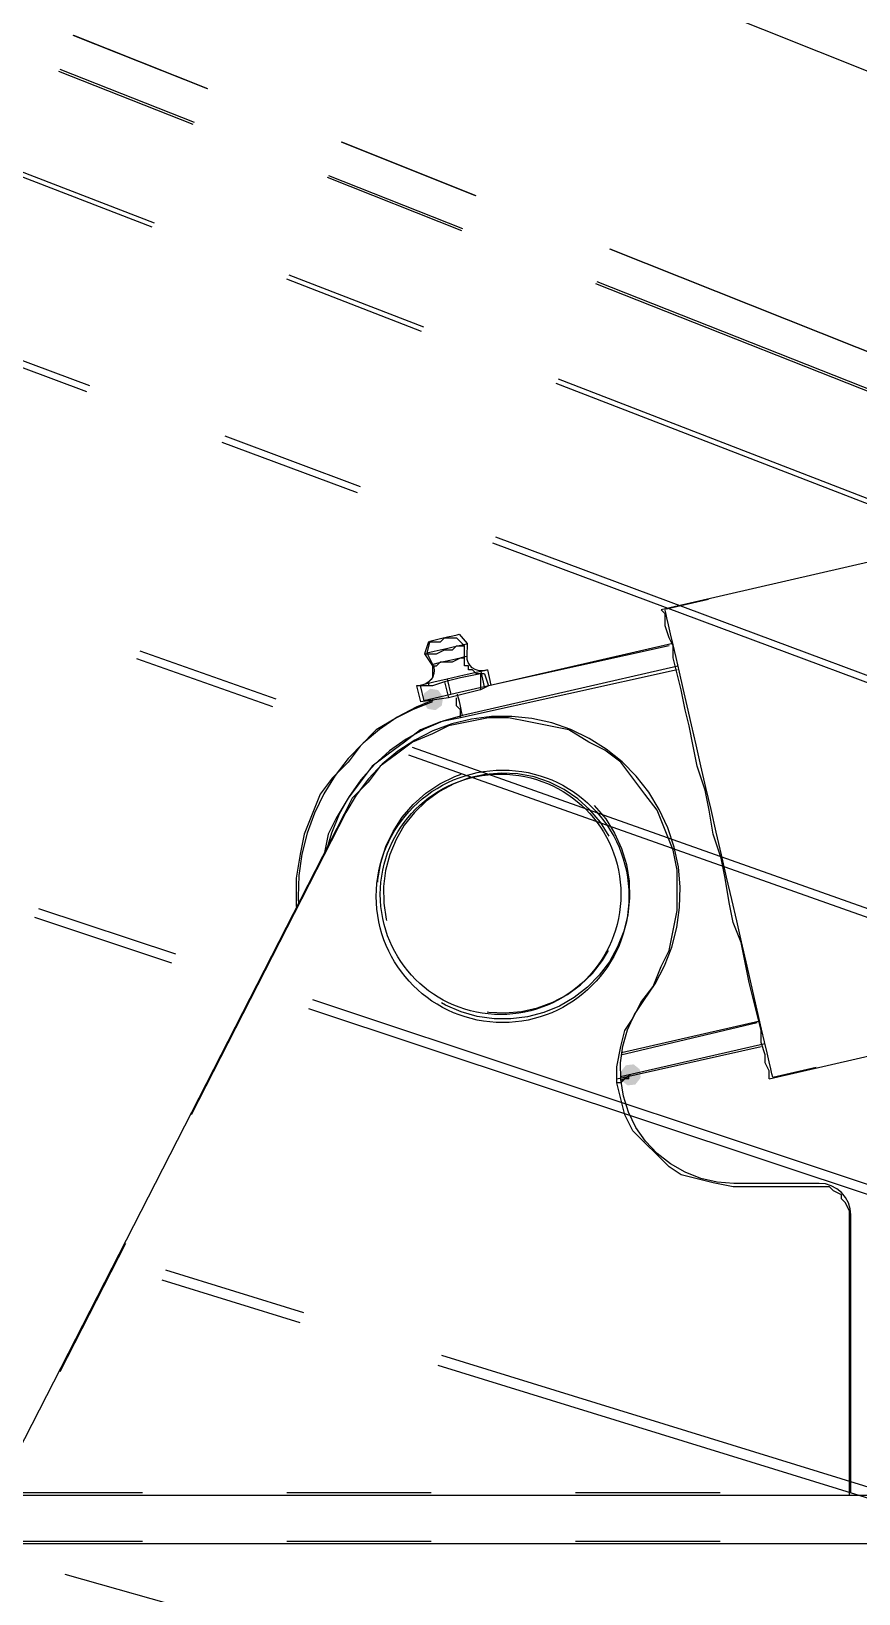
# Model space of a CAD drawing. Extents: x 3 to 592, y 5 to 207.
# Drawn here: x 52.46 to 59.74, y 49.8 to 63.55 of the extents above; entities that cross this region are included whole.
import ezdxf

# ---------------------------------------------------------------- set-up
doc = ezdxf.new("R2010")
doc.units = 0
doc.layers.get('0').update_dxf_attribs({"linetype": 'CONTINUOUS'})

msp = doc.modelspace()

# ---------------------------------------------------------------- hatches: boundary and pattern name
h = msp.add_hatch(color=7)
h.dxf.hatch_style = 2
h.paths.add_polyline_path([(55.901084, 57.65152), (55.912155, 57.719433), (55.967888, 57.759789), (56.035801, 57.748717), (56.076157, 57.692985), (56.079332, 57.679579), (56.06826, 57.611666), (56.012528, 57.57131), (55.944615, 57.582382), (55.904259, 57.638114)])
h = msp.add_hatch(color=7)
h.dxf.hatch_style = 2
h.paths.add_polyline_path([(55.901084, 57.65152), (55.912155, 57.719433), (55.967888, 57.759789), (56.035801, 57.748717), (56.076157, 57.692985), (56.079332, 57.679579), (56.06826, 57.611666), (56.012528, 57.57131), (55.944615, 57.582382), (55.904259, 57.638114)])
h = msp.add_hatch(color=7)
h.dxf.hatch_style = 2
h.paths.add_polyline_path([(55.901084, 57.65152), (55.912155, 57.719433), (55.967888, 57.759789), (56.035801, 57.748717), (56.076157, 57.692985), (56.079332, 57.679579), (56.06826, 57.611666), (56.012528, 57.57131), (55.944615, 57.582382), (55.904259, 57.638114)])
h = msp.add_hatch(color=7)
h.dxf.hatch_style = 2
h.paths.add_polyline_path([(55.901084, 57.65152), (55.912155, 57.719433), (55.967888, 57.759789), (56.035801, 57.748717), (56.076157, 57.692985), (56.079332, 57.679579), (56.06826, 57.611666), (56.012528, 57.57131), (55.944615, 57.582382), (55.904259, 57.638114)])
h = msp.add_hatch(color=7)
h.dxf.hatch_style = 2
h.paths.add_polyline_path([(57.813642, 54.330757), (57.770779, 54.276928), (57.702431, 54.268974), (57.648602, 54.311836), (57.640647, 54.380184), (57.644175, 54.392532), (57.687038, 54.446361), (57.755386, 54.454315), (57.809215, 54.411453), (57.817169, 54.343105)])
h = msp.add_hatch(color=7)
h.dxf.hatch_style = 2
h.paths.add_polyline_path([(57.813642, 54.330757), (57.770779, 54.276928), (57.702431, 54.268974), (57.648602, 54.311836), (57.640647, 54.380184), (57.644175, 54.392532), (57.687038, 54.446361), (57.755386, 54.454315), (57.809215, 54.411453), (57.817169, 54.343105)])
h = msp.add_hatch(color=7)
h.dxf.hatch_style = 2
h.paths.add_polyline_path([(57.813642, 54.330757), (57.770779, 54.276928), (57.702431, 54.268974), (57.648602, 54.311836), (57.640647, 54.380184), (57.644175, 54.392532), (57.687038, 54.446361), (57.755386, 54.454315), (57.809215, 54.411453), (57.817169, 54.343105)])
h = msp.add_hatch(color=7)
h.dxf.hatch_style = 2
h.paths.add_polyline_path([(57.813642, 54.330757), (57.770779, 54.276928), (57.702431, 54.268974), (57.648602, 54.311836), (57.640647, 54.380184), (57.644175, 54.392532), (57.687038, 54.446361), (57.755386, 54.454315), (57.809215, 54.411453), (57.817169, 54.343105)])

# ---------------------------------------------------------------- linework, layer by layer
at = {"color": 7}
for points in [[(58.395277, 63.75998), (64.294129, 61.409226)], [(58.395277, 63.75998), (64.294129, 61.409226)], [(54.006475, 63.039182), (52.826705, 63.509333)], [(54.006475, 63.039182), (52.826705, 63.509333)], [(52.8278, 63.511745), (54.00757, 63.041595)], [(52.8278, 63.511745), (54.00757, 63.041595)], [(53.881408, 62.725036), (52.700432, 63.19215)], [(53.881408, 62.725036), (52.700432, 63.19215)], [(52.708397, 63.212171), (53.889373, 62.745057)], [(52.708397, 63.212171), (53.889373, 62.745057)], [(77.328889, 62.900278), (57.996667, 58.455278)], [(56.366016, 62.098881), (55.186246, 62.569031)], [(56.366016, 62.098881), (55.186246, 62.569031)], [(55.187341, 62.571444), (56.367111, 62.101293)], [(55.187341, 62.571444), (56.367111, 62.101293)], [(52.353072, 62.318511), (53.537554, 61.860357)], [(52.353072, 62.318511), (53.537554, 61.860357)], [(53.521938, 61.821392), (52.337457, 62.279545)], [(53.521938, 61.821392), (52.337457, 62.279545)], [(56.24336, 61.790808), (55.062384, 62.257922)], [(56.24336, 61.790808), (55.062384, 62.257922)], [(55.070349, 62.277943), (56.251325, 61.810829)], [(55.070349, 62.277943), (56.251325, 61.810829)], [(63.444639, 59.277976), (57.545786, 61.62873)], [(63.444639, 59.277976), (57.545786, 61.62873)], [(57.546882, 61.631142), (63.445734, 59.280388)], [(57.546882, 61.631142), (63.445734, 59.280388)], [(55.890901, 60.905086), (54.70642, 61.363239)], [(55.890901, 60.905086), (54.70642, 61.363239)], [(54.722035, 61.402204), (55.906516, 60.944051)], [(54.722035, 61.402204), (55.906516, 60.944051)], [(57.432301, 61.343715), (63.337181, 59.008145)], [(57.432301, 61.343715), (63.337181, 59.008145)], [(63.329216, 58.988124), (57.424336, 61.323694)], [(63.329216, 58.988124), (57.424336, 61.323694)], [(52.947099, 60.371949), (51.757116, 60.815617)], [(52.947099, 60.371949), (51.757116, 60.815617)], [(51.779598, 60.871516), (52.96958, 60.427847)], [(51.779598, 60.871516), (52.96958, 60.427847)], [(62.997788, 58.156167), (57.075382, 60.446933)], [(62.997788, 58.156167), (57.075382, 60.446933)], [(57.090997, 60.485898), (63.013403, 58.195133)], [(57.090997, 60.485898), (63.013403, 58.195133)], [(54.159562, 59.984179), (55.349545, 59.54051)], [(54.159562, 59.984179), (55.349545, 59.54051)], [(55.327063, 59.484611), (54.137081, 59.92828)], [(55.327063, 59.484611), (54.137081, 59.92828)], [(62.466957, 56.822599), (56.517046, 59.040942)], [(62.466957, 56.822599), (56.517046, 59.040942)], [(56.539527, 59.096841), (62.489439, 56.878497)], [(56.539527, 59.096841), (62.489439, 56.878497)], [(58.949167, 54.327778), (78.281389, 58.772778)], [(58.949167, 54.327778), (58.949167, 54.363056), (58.949167, 54.398333), (58.913889, 54.468889), (58.913889, 54.539444), (58.878611, 54.645278), (58.878611, 54.751111), (58.843333, 54.892222), (58.808056, 55.033333), (58.772778, 55.174444), (58.7375, 55.350833), (58.702222, 55.527222), (58.631667, 55.703611), (58.596389, 55.88), (58.561111, 56.091667), (58.525833, 56.268056), (58.455278, 56.479722), (58.42, 56.691389), (58.384722, 56.867778), (58.314167, 57.079444), (58.278889, 57.255833), (58.243611, 57.432222), (58.208333, 57.573333), (58.173056, 57.749722), (58.137778, 57.890833), (58.1025, 58.031944), (58.1025, 58.137778), (58.067222, 58.208333), (58.031944, 58.314167), (58.031944, 58.349444), (58.031944, 58.42), (57.996667, 58.455278)], [(58.413321, 58.543897), (58.031415, 58.455983)], [(58.413321, 58.543897), (58.031415, 58.455983)], [(58.413321, 58.543897), (58.031415, 58.455983)], [(58.413321, 58.543897), (58.031415, 58.455983)], [(58.978694, 54.341466), (58.971991, 54.370746), (58.962114, 54.413785), (58.948003, 54.475168), (58.929658, 54.554543), (58.907433, 54.651204), (58.881327, 54.764093), (58.852047, 54.892152), (58.819239, 55.034674), (58.783608, 55.189543), (58.745155, 55.355702), (58.704586, 55.531738), (58.662252, 55.715888), (58.618508, 55.906388), (58.573705, 56.101474), (58.527844, 56.299382), (58.482336, 56.497996), (58.436827, 56.695904), (58.391672, 56.890991), (58.347927, 57.081491), (58.305594, 57.265641), (58.265025, 57.441677), (58.226572, 57.608188), (58.190941, 57.763057), (58.158486, 57.905227), (58.128853, 58.033638), (58.102747, 58.146527), (58.080522, 58.242835), (58.062177, 58.32221), (58.048066, 58.383946), (58.038189, 58.426632), (58.032897, 58.450621)], [(58.978694, 54.341466), (58.971991, 54.370746), (58.962114, 54.413785), (58.948003, 54.475168), (58.929658, 54.554543), (58.907433, 54.651204), (58.881327, 54.764093), (58.852047, 54.892152), (58.819239, 55.034674), (58.783608, 55.189543), (58.745155, 55.355702), (58.704586, 55.531738), (58.662252, 55.715888), (58.618508, 55.906388), (58.573705, 56.101474), (58.527844, 56.299382), (58.482336, 56.497996), (58.436827, 56.695904), (58.391672, 56.890991), (58.347927, 57.081491), (58.305594, 57.265641), (58.265025, 57.441677), (58.226572, 57.608188), (58.190941, 57.763057), (58.158486, 57.905227), (58.128853, 58.033638), (58.102747, 58.146527), (58.080522, 58.242835), (58.062177, 58.32221), (58.048066, 58.383946), (58.038189, 58.426632), (58.032897, 58.450621)], [(58.978694, 54.341466), (58.971991, 54.370746), (58.962114, 54.413785), (58.948003, 54.475168), (58.929658, 54.554543), (58.907433, 54.651204), (58.881327, 54.764093), (58.852047, 54.892152), (58.819239, 55.034674), (58.783608, 55.189543), (58.745155, 55.355702), (58.704586, 55.531738), (58.662252, 55.715888), (58.618508, 55.906388), (58.573705, 56.101474), (58.527844, 56.299382), (58.482336, 56.497996), (58.436827, 56.695904), (58.391672, 56.890991), (58.347927, 57.081491), (58.305594, 57.265641), (58.265025, 57.441677), (58.226572, 57.608188), (58.190941, 57.763057), (58.158486, 57.905227), (58.128853, 58.033638), (58.102747, 58.146527), (58.080522, 58.242835), (58.062177, 58.32221), (58.048066, 58.383946), (58.038189, 58.426632), (58.032897, 58.450621)], [(58.978694, 54.341466), (58.971991, 54.370746), (58.962114, 54.413785), (58.948003, 54.475168), (58.929658, 54.554543), (58.907433, 54.651204), (58.881327, 54.764093), (58.852047, 54.892152), (58.819239, 55.034674), (58.783608, 55.189543), (58.745155, 55.355702), (58.704586, 55.531738), (58.662252, 55.715888), (58.618508, 55.906388), (58.573705, 56.101474), (58.527844, 56.299382), (58.482336, 56.497996), (58.436827, 56.695904), (58.391672, 56.890991), (58.347927, 57.081491), (58.305594, 57.265641), (58.265025, 57.441677), (58.226572, 57.608188), (58.190941, 57.763057), (58.158486, 57.905227), (58.128853, 58.033638), (58.102747, 58.146527), (58.080522, 58.242835), (58.062177, 58.32221), (58.048066, 58.383946), (58.038189, 58.426632), (58.032897, 58.450621)], [(55.950556, 58.173056), (55.915278, 58.067222)], [(55.963114, 58.179441), (55.935951, 58.074666)], [(55.963114, 58.179441), (55.935951, 58.074666)], [(55.963114, 58.179441), (55.935951, 58.074666)], [(55.963114, 58.179441), (55.935951, 58.074666)], [(55.950556, 58.173056), (56.021111, 58.173056), (56.056389, 58.173056), (56.091667, 58.208333), (56.162222, 58.208333), (56.1975, 58.208333)], [(55.963114, 58.179441), (55.985692, 58.184732), (56.022028, 58.192846), (56.068948, 58.203782), (56.119748, 58.215424), (56.166314, 58.22636), (56.201945, 58.234474), (56.220642, 58.238708)], [(55.963114, 58.179441), (55.985692, 58.184732), (56.022028, 58.192846), (56.068948, 58.203782), (56.119748, 58.215424), (56.166314, 58.22636), (56.201945, 58.234474), (56.220642, 58.238708)], [(55.963114, 58.179441), (55.985692, 58.184732), (56.022028, 58.192846), (56.068948, 58.203782), (56.119748, 58.215424), (56.166314, 58.22636), (56.201945, 58.234474), (56.220642, 58.238708)], [(55.963114, 58.179441), (55.985692, 58.184732), (56.022028, 58.192846), (56.068948, 58.203782), (56.119748, 58.215424), (56.166314, 58.22636), (56.201945, 58.234474), (56.220642, 58.238708)], [(56.268056, 58.137778), (56.1975, 58.208333)], [(56.293244, 58.156898), (56.223041, 58.239448)], [(56.293244, 58.156898), (56.223041, 58.239448)], [(56.293244, 58.156898), (56.223041, 58.239448)], [(56.293244, 58.156898), (56.223041, 58.239448)], [(53.412752, 58.094545), (54.609771, 57.670227)], [(53.412752, 58.094545), (54.609771, 57.670227)], [(55.915278, 58.067222), (55.950556, 58.067222), (55.985833, 58.067222), (56.021111, 58.067222), (56.091667, 58.1025), (56.162222, 58.1025), (56.1975, 58.137778), (56.232778, 58.137778), (56.268056, 58.137778)], [(55.915278, 58.067222), (55.985833, 57.961389)], [(55.935915, 58.074631), (55.963079, 58.080981), (56.001885, 58.0898), (56.053037, 58.101442), (56.110893, 58.114847), (56.169101, 58.128253), (56.221312, 58.140247), (56.261882, 58.149772), (56.286929, 58.155417)], [(55.935915, 58.074631), (55.963079, 58.080981), (56.001885, 58.0898), (56.053037, 58.101442), (56.110893, 58.114847), (56.169101, 58.128253), (56.221312, 58.140247), (56.261882, 58.149772), (56.286929, 58.155417)], [(55.935915, 58.074631), (55.963079, 58.080981), (56.001885, 58.0898), (56.053037, 58.101442), (56.110893, 58.114847), (56.169101, 58.128253), (56.221312, 58.140247), (56.261882, 58.149772), (56.286929, 58.155417)], [(55.935915, 58.074631), (55.963079, 58.080981), (56.001885, 58.0898), (56.053037, 58.101442), (56.110893, 58.114847), (56.169101, 58.128253), (56.221312, 58.140247), (56.261882, 58.149772), (56.286929, 58.155417)], [(55.935915, 58.074631), (55.987068, 57.976558)], [(55.935915, 58.074631), (55.987068, 57.976558)], [(55.935915, 58.074631), (55.987068, 57.976558)], [(55.935915, 58.074631), (55.987068, 57.976558)], [(55.985833, 57.961389), (56.021111, 57.961389), (56.056389, 57.996667), (56.126944, 57.996667), (56.162222, 57.996667), (56.232778, 58.031944), (56.268056, 58.031944)], [(55.986998, 57.976488), (56.002873, 57.980016), (56.036386, 57.987777), (56.083659, 57.998713), (56.138339, 58.011413), (56.19302, 58.02376), (56.240645, 58.034696), (56.274159, 58.042457), (56.289681, 58.045985)], [(55.986998, 57.976488), (56.002873, 57.980016), (56.036386, 57.987777), (56.083659, 57.998713), (56.138339, 58.011413), (56.19302, 58.02376), (56.240645, 58.034696), (56.274159, 58.042457), (56.289681, 58.045985)], [(55.986998, 57.976488), (56.002873, 57.980016), (56.036386, 57.987777), (56.083659, 57.998713), (56.138339, 58.011413), (56.19302, 58.02376), (56.240645, 58.034696), (56.274159, 58.042457), (56.289681, 58.045985)], [(55.986998, 57.976488), (56.002873, 57.980016), (56.036386, 57.987777), (56.083659, 57.998713), (56.138339, 58.011413), (56.19302, 58.02376), (56.240645, 58.034696), (56.274159, 58.042457), (56.289681, 58.045985)], [(56.268056, 58.031944), (56.268056, 58.137778)], [(56.444444, 57.890833), (56.409167, 57.890833), (56.373889, 57.890833), (56.338611, 57.926111), (56.303333, 57.926111), (56.303333, 57.961389), (56.268056, 57.961389), (56.268056, 57.996667), (56.268056, 58.031944)], [(56.29021, 58.046302), (56.293385, 58.156722)], [(56.29021, 58.046302), (56.293385, 58.156722)], [(56.29021, 58.046302), (56.293385, 58.156722)], [(56.29021, 58.046302), (56.293385, 58.156722)], [(56.444727, 57.919761), (56.416152, 57.916586), (56.387577, 57.919761), (56.360413, 57.929639), (56.336424, 57.945161), (56.316316, 57.965622), (56.301499, 57.990317), (56.292679, 58.017481), (56.29021, 58.046408)], [(56.444727, 57.919761), (56.416152, 57.916586), (56.387577, 57.919761), (56.360413, 57.929639), (56.336424, 57.945161), (56.316316, 57.965622), (56.301499, 57.990317), (56.292679, 58.017481), (56.29021, 58.046408)], [(56.444727, 57.919761), (56.416152, 57.916586), (56.387577, 57.919761), (56.360413, 57.929639), (56.336424, 57.945161), (56.316316, 57.965622), (56.301499, 57.990317), (56.292679, 58.017481), (56.29021, 58.046408)], [(56.444727, 57.919761), (56.416152, 57.916586), (56.387577, 57.919761), (56.360413, 57.929639), (56.336424, 57.945161), (56.316316, 57.965622), (56.301499, 57.990317), (56.292679, 58.017481), (56.29021, 58.046408)], [(58.067222, 58.137778), (56.479722, 57.785)], [(58.100066, 58.158309), (56.480816, 57.785423)], [(58.100066, 58.158309), (56.480816, 57.785423)], [(58.100066, 58.158309), (56.480816, 57.785423)], [(58.100066, 58.158309), (56.480816, 57.785423)], [(54.581824, 57.599644), (53.384805, 58.023962)], [(54.581824, 57.599644), (53.384805, 58.023962)], [(55.985833, 57.961389), (55.985833, 57.926111), (55.985833, 57.890833), (55.985833, 57.855556), (55.950556, 57.820278), (55.950556, 57.785), (55.915278, 57.785), (55.88, 57.785)], [(55.986998, 57.976488), (55.997228, 57.949677), (56.001109, 57.921102), (55.998639, 57.892527), (55.98982, 57.865363), (55.97465, 57.840668), (55.954542, 57.820207), (55.930553, 57.804685), (55.903389, 57.79516)], [(55.986998, 57.976488), (55.997228, 57.949677), (56.001109, 57.921102), (55.998639, 57.892527), (55.98982, 57.865363), (55.97465, 57.840668), (55.954542, 57.820207), (55.930553, 57.804685), (55.903389, 57.79516)], [(55.986998, 57.976488), (55.997228, 57.949677), (56.001109, 57.921102), (55.998639, 57.892527), (55.98982, 57.865363), (55.97465, 57.840668), (55.954542, 57.820207), (55.930553, 57.804685), (55.903389, 57.79516)], [(55.986998, 57.976488), (55.997228, 57.949677), (56.001109, 57.921102), (55.998639, 57.892527), (55.98982, 57.865363), (55.97465, 57.840668), (55.954542, 57.820207), (55.930553, 57.804685), (55.903389, 57.79516)], [(58.137778, 57.926111), (56.232778, 57.502778)], [(56.409167, 57.890833), (56.232778, 57.855556)], [(58.145821, 57.959696), (56.251052, 57.523662)], [(58.145821, 57.959696), (56.251052, 57.523662)], [(58.145821, 57.959696), (56.251052, 57.523662)], [(58.145821, 57.959696), (56.251052, 57.523662)], [(56.411072, 57.912), (56.263611, 57.878133)], [(56.411072, 57.912), (56.263611, 57.878133)], [(56.411072, 57.912), (56.263611, 57.878133)], [(56.411072, 57.912), (56.263611, 57.878133)], [(56.409167, 57.890833), (56.409167, 57.749722)], [(56.444444, 57.890833), (56.409167, 57.890833)], [(56.411072, 57.912), (56.442116, 57.776533)], [(56.411072, 57.912), (56.442116, 57.776533)], [(56.411072, 57.912), (56.442116, 57.776533)], [(56.411072, 57.912), (56.442116, 57.776533)], [(56.440035, 57.918703), (56.411107, 57.912)], [(56.440035, 57.918703), (56.411107, 57.912)], [(56.440035, 57.918703), (56.411107, 57.912)], [(56.440035, 57.918703), (56.411107, 57.912)], [(56.469033, 57.925335), (56.440105, 57.918632)], [(56.469033, 57.925335), (56.440105, 57.918632)], [(56.469033, 57.925335), (56.440105, 57.918632)], [(56.469033, 57.925335), (56.440105, 57.918632)], [(56.444444, 57.890833), (56.479722, 57.785)], [(56.469033, 57.925335), (56.500078, 57.789868)], [(56.469033, 57.925335), (56.500078, 57.789868)], [(56.469033, 57.925335), (56.500078, 57.789868)], [(56.469033, 57.925335), (56.500078, 57.789868)], [(55.985833, 57.785), (55.844722, 57.785)], [(55.844722, 57.785), (55.88, 57.643889)], [(55.879047, 57.789551), (55.910092, 57.654084)], [(55.879047, 57.789551), (55.910092, 57.654084)], [(55.879047, 57.789551), (55.910092, 57.654084)], [(55.879047, 57.789551), (55.910092, 57.654084)], [(55.997581, 57.816821), (55.879048, 57.789657)], [(55.997581, 57.816821), (55.879048, 57.789657)], [(55.997581, 57.816821), (55.879048, 57.789657)], [(55.997581, 57.816821), (55.879048, 57.789657)], [(56.091667, 57.820278), (55.985833, 57.785)], [(56.116079, 57.844126), (55.997546, 57.816962)], [(56.116079, 57.844126), (55.997546, 57.816962)], [(56.116079, 57.844126), (55.997546, 57.816962)], [(56.116079, 57.844126), (55.997546, 57.816962)], [(56.232778, 57.855556), (56.091667, 57.820278)], [(56.091667, 57.820278), (56.126944, 57.679167)], [(56.116079, 57.844126), (56.147123, 57.708659)], [(56.116079, 57.844126), (56.147123, 57.708659)], [(56.116079, 57.844126), (56.147123, 57.708659)], [(56.116079, 57.844126), (56.147123, 57.708659)], [(56.263575, 57.878063), (56.116114, 57.844196)], [(56.263575, 57.878063), (56.116114, 57.844196)], [(56.263575, 57.878063), (56.116114, 57.844196)], [(56.263575, 57.878063), (56.116114, 57.844196)], [(56.442222, 57.776674), (56.1473, 57.708941)], [(56.442222, 57.776674), (56.1473, 57.708941)], [(56.442222, 57.776674), (56.1473, 57.708941)], [(56.442222, 57.776674), (56.1473, 57.708941)], [(56.479722, 57.785), (56.409167, 57.749722)], [(56.480675, 57.785529), (56.442222, 57.77671)], [(56.480675, 57.785529), (56.442222, 57.77671)], [(56.480675, 57.785529), (56.442222, 57.77671)], [(56.480675, 57.785529), (56.442222, 57.77671)], [(55.985833, 57.643889), (55.809444, 57.573333), (55.668333, 57.502778), (55.491944, 57.396944), (55.350833, 57.255833), (55.245, 57.114722), (55.103889, 56.973611), (54.998056, 56.8325), (54.9275, 56.656111), (54.856944, 56.479722), (54.821667, 56.303333), (54.786389, 56.091667), (54.786389, 55.915278), (54.786389, 55.844722)], [(55.991725, 57.658882), (55.843205, 57.597146), (55.676694, 57.508246), (55.520414, 57.40206), (55.376127, 57.280351), (55.245247, 57.144532), (55.129183, 56.995307), (55.029347, 56.835146), (54.94715, 56.66546), (54.882591, 56.48766), (54.837436, 56.304568), (54.81133, 56.117596), (54.80498, 55.92886), (54.807802, 55.854424)], [(55.991725, 57.658882), (55.843205, 57.597146), (55.676694, 57.508246), (55.520414, 57.40206), (55.376127, 57.280351), (55.245247, 57.144532), (55.129183, 56.995307), (55.029347, 56.835146), (54.94715, 56.66546), (54.882591, 56.48766), (54.837436, 56.304568), (54.81133, 56.117596), (54.80498, 55.92886), (54.807802, 55.854424)], [(55.991725, 57.658882), (55.843205, 57.597146), (55.676694, 57.508246), (55.520414, 57.40206), (55.376127, 57.280351), (55.245247, 57.144532), (55.129183, 56.995307), (55.029347, 56.835146), (54.94715, 56.66546), (54.882591, 56.48766), (54.837436, 56.304568), (54.81133, 56.117596), (54.80498, 55.92886), (54.807802, 55.854424)], [(55.991725, 57.658882), (55.843205, 57.597146), (55.676694, 57.508246), (55.520414, 57.40206), (55.376127, 57.280351), (55.245247, 57.144532), (55.129183, 56.995307), (55.029347, 56.835146), (54.94715, 56.66546), (54.882591, 56.48766), (54.837436, 56.304568), (54.81133, 56.117596), (54.80498, 55.92886), (54.807802, 55.854424)], [(56.126944, 57.679167), (55.88, 57.643889)], [(56.147264, 57.708765), (55.910198, 57.654084)], [(56.147264, 57.708765), (55.910198, 57.654084)], [(56.147264, 57.708765), (55.910198, 57.654084)], [(56.147264, 57.708765), (55.910198, 57.654084)], [(56.409167, 57.749722), (56.126944, 57.679167)], [(56.232778, 57.502778), (56.232778, 57.538056), (56.232778, 57.573333), (56.1975, 57.608611), (56.1975, 57.643889), (56.1975, 57.679167)], [(56.250911, 57.523486), (56.242797, 57.559469), (56.235036, 57.592277), (56.228333, 57.621205), (56.222688, 57.646605), (56.217397, 57.668477), (56.213163, 57.686822), (56.209988, 57.701286), (56.207519, 57.711869)], [(56.250911, 57.523486), (56.242797, 57.559469), (56.235036, 57.592277), (56.228333, 57.621205), (56.222688, 57.646605), (56.217397, 57.668477), (56.213163, 57.686822), (56.209988, 57.701286), (56.207519, 57.711869)], [(56.250911, 57.523486), (56.242797, 57.559469), (56.235036, 57.592277), (56.228333, 57.621205), (56.222688, 57.646605), (56.217397, 57.668477), (56.213163, 57.686822), (56.209988, 57.701286), (56.207519, 57.711869)], [(56.250911, 57.523486), (56.242797, 57.559469), (56.235036, 57.592277), (56.228333, 57.621205), (56.222688, 57.646605), (56.217397, 57.668477), (56.213163, 57.686822), (56.209988, 57.701286), (56.207519, 57.711869)], [(56.232778, 57.502778), (56.056389, 57.4675), (55.88, 57.396944), (55.738889, 57.291111), (55.597778, 57.185278), (55.456667, 57.079444), (55.350833, 56.938333), (55.245, 56.797222), (55.139167, 56.620833), (55.068611, 56.479722), (55.033333, 56.303333)], [(56.250911, 57.523486), (56.078402, 57.473391), (55.912597, 57.404247), (55.755611, 57.317111), (55.609208, 57.213041), (55.475505, 57.093097), (55.355913, 56.959041), (55.252549, 56.812286), (55.165766, 56.654947), (55.097327, 56.488789), (55.051466, 56.330391)], [(56.250911, 57.523486), (56.078402, 57.473391), (55.912597, 57.404247), (55.755611, 57.317111), (55.609208, 57.213041), (55.475505, 57.093097), (55.355913, 56.959041), (55.252549, 56.812286), (55.165766, 56.654947), (55.097327, 56.488789), (55.051466, 56.330391)], [(56.250911, 57.523486), (56.078402, 57.473391), (55.912597, 57.404247), (55.755611, 57.317111), (55.609208, 57.213041), (55.475505, 57.093097), (55.355913, 56.959041), (55.252549, 56.812286), (55.165766, 56.654947), (55.097327, 56.488789), (55.051466, 56.330391)], [(56.250911, 57.523486), (56.078402, 57.473391), (55.912597, 57.404247), (55.755611, 57.317111), (55.609208, 57.213041), (55.475505, 57.093097), (55.355913, 56.959041), (55.252549, 56.812286), (55.165766, 56.654947), (55.097327, 56.488789), (55.051466, 56.330391)], [(57.820278, 54.998056), (57.926111, 55.139167), (57.996667, 55.315556), (58.067222, 55.456667), (58.1025, 55.633056), (58.137778, 55.809444), (58.137778, 55.985833), (58.137778, 56.162222), (58.1025, 56.338611), (58.031944, 56.515), (57.961389, 56.691389), (57.855556, 56.8325), (57.749722, 56.973611), (57.643889, 57.114722), (57.502778, 57.220556), (57.361667, 57.291111), (57.185278, 57.396944), (57.008889, 57.432222), (56.8325, 57.4675), (56.656111, 57.502778), (56.479722, 57.502778), (56.303333, 57.4675), (56.126944, 57.432222), (55.985833, 57.361667), (55.809444, 57.291111), (55.668333, 57.185278), (55.527222, 57.079444), (55.421389, 56.938333), (55.280278, 56.797222), (55.209722, 56.656111)], [(57.844408, 55.015694), (57.944597, 55.163156), (58.027147, 55.320847), (58.091352, 55.487006), (58.136155, 55.659514), (58.160497, 55.835903), (58.165083, 56.014056), (58.148855, 56.191503), (58.112519, 56.366128), (58.056427, 56.535108), (57.981638, 56.697033), (57.888505, 56.848728), (57.778791, 56.989133), (57.653908, 57.116133), (57.514913, 57.227964), (57.364277, 57.323214), (57.203763, 57.400472), (57.035488, 57.458681), (56.861569, 57.497486), (56.684474, 57.516183), (56.506322, 57.514772), (56.32958, 57.492547), (56.156366, 57.450567), (55.989149, 57.388831), (55.830047, 57.308397), (55.681527, 57.210325), (55.544649, 57.096025), (55.422236, 56.966556), (55.314991, 56.824386), (55.225033, 56.670575)], [(57.844408, 55.015694), (57.944597, 55.163156), (58.027147, 55.320847), (58.091352, 55.487006), (58.136155, 55.659514), (58.160497, 55.835903), (58.165083, 56.014056), (58.148855, 56.191503), (58.112519, 56.366128), (58.056427, 56.535108), (57.981638, 56.697033), (57.888505, 56.848728), (57.778791, 56.989133), (57.653908, 57.116133), (57.514913, 57.227964), (57.364277, 57.323214), (57.203763, 57.400472), (57.035488, 57.458681), (56.861569, 57.497486), (56.684474, 57.516183), (56.506322, 57.514772), (56.32958, 57.492547), (56.156366, 57.450567), (55.989149, 57.388831), (55.830047, 57.308397), (55.681527, 57.210325), (55.544649, 57.096025), (55.422236, 56.966556), (55.314991, 56.824386), (55.225033, 56.670575)], [(57.844408, 55.015694), (57.944597, 55.163156), (58.027147, 55.320847), (58.091352, 55.487006), (58.136155, 55.659514), (58.160497, 55.835903), (58.165083, 56.014056), (58.148855, 56.191503), (58.112519, 56.366128), (58.056427, 56.535108), (57.981638, 56.697033), (57.888505, 56.848728), (57.778791, 56.989133), (57.653908, 57.116133), (57.514913, 57.227964), (57.364277, 57.323214), (57.203763, 57.400472), (57.035488, 57.458681), (56.861569, 57.497486), (56.684474, 57.516183), (56.506322, 57.514772), (56.32958, 57.492547), (56.156366, 57.450567), (55.989149, 57.388831), (55.830047, 57.308397), (55.681527, 57.210325), (55.544649, 57.096025), (55.422236, 56.966556), (55.314991, 56.824386), (55.225033, 56.670575)], [(57.844408, 55.015694), (57.944597, 55.163156), (58.027147, 55.320847), (58.091352, 55.487006), (58.136155, 55.659514), (58.160497, 55.835903), (58.165083, 56.014056), (58.148855, 56.191503), (58.112519, 56.366128), (58.056427, 56.535108), (57.981638, 56.697033), (57.888505, 56.848728), (57.778791, 56.989133), (57.653908, 57.116133), (57.514913, 57.227964), (57.364277, 57.323214), (57.203763, 57.400472), (57.035488, 57.458681), (56.861569, 57.497486), (56.684474, 57.516183), (56.506322, 57.514772), (56.32958, 57.492547), (56.156366, 57.450567), (55.989149, 57.388831), (55.830047, 57.308397), (55.681527, 57.210325), (55.544649, 57.096025), (55.422236, 56.966556), (55.314991, 56.824386), (55.225033, 56.670575)], [(55.80679, 57.245909), (61.791885, 55.12432)], [(55.80679, 57.245909), (61.791885, 55.12432)], [(61.763938, 55.053737), (55.778843, 57.175327)], [(61.763938, 55.053737), (55.778843, 57.175327)], [(55.504605, 56.05862), (55.505562, 56.082248), (55.531314, 56.22865), (55.57647, 56.370114), (55.63997, 56.50417), (55.720756, 56.6287), (55.817417, 56.741236), (55.928542, 56.840014), (56.051309, 56.922917), (56.184306, 56.988886), (56.24001, 57.007734)], [(55.504605, 56.05862), (55.505562, 56.082248), (55.531314, 56.22865), (55.57647, 56.370114), (55.63997, 56.50417), (55.720756, 56.6287), (55.817417, 56.741236), (55.928542, 56.840014), (56.051309, 56.922917), (56.184306, 56.988886), (56.24001, 57.007734)], [(55.504605, 56.05862), (55.505562, 56.082248), (55.531314, 56.22865), (55.57647, 56.370114), (55.63997, 56.50417), (55.720756, 56.6287), (55.817417, 56.741236), (55.928542, 56.840014), (56.051309, 56.922917), (56.184306, 56.988886), (56.24001, 57.007734)], [(55.504605, 56.05862), (55.505562, 56.082248), (55.531314, 56.22865), (55.57647, 56.370114), (55.63997, 56.50417), (55.720756, 56.6287), (55.817417, 56.741236), (55.928542, 56.840014), (56.051309, 56.922917), (56.184306, 56.988886), (56.24001, 57.007734)], [(57.539784, 56.462648), (57.462879, 56.584709), (57.370451, 56.694776), (57.263559, 56.791437), (57.144673, 56.872928), (57.015556, 56.937134), (56.879384, 56.983348), (56.737567, 57.010512), (56.593987, 57.01792), (56.450406, 57.005926), (56.309648, 56.974528), (56.174887, 56.924081), (56.047887, 56.855995), (55.93147, 56.770976), (55.827754, 56.671139), (55.738501, 56.557898), (55.665476, 56.43372), (55.61009, 56.300723), (55.573401, 56.161376), (55.556115, 56.018148), (55.558231, 55.874214), (55.580104, 55.731692), (55.583177, 55.721421)], [(57.539784, 56.462648), (57.462879, 56.584709), (57.370451, 56.694776), (57.263559, 56.791437), (57.144673, 56.872928), (57.015556, 56.937134), (56.879384, 56.983348), (56.737567, 57.010512), (56.593987, 57.01792), (56.450406, 57.005926), (56.309648, 56.974528), (56.174887, 56.924081), (56.047887, 56.855995), (55.93147, 56.770976), (55.827754, 56.671139), (55.738501, 56.557898), (55.665476, 56.43372), (55.61009, 56.300723), (55.573401, 56.161376), (55.556115, 56.018148), (55.558231, 55.874214), (55.580104, 55.731692), (55.583177, 55.721421)], [(57.539784, 56.462648), (57.462879, 56.584709), (57.370451, 56.694776), (57.263559, 56.791437), (57.144673, 56.872928), (57.015556, 56.937134), (56.879384, 56.983348), (56.737567, 57.010512), (56.593987, 57.01792), (56.450406, 57.005926), (56.309648, 56.974528), (56.174887, 56.924081), (56.047887, 56.855995), (55.93147, 56.770976), (55.827754, 56.671139), (55.738501, 56.557898), (55.665476, 56.43372), (55.61009, 56.300723), (55.573401, 56.161376), (55.556115, 56.018148), (55.558231, 55.874214), (55.580104, 55.731692), (55.583177, 55.721421)], [(57.539784, 56.462648), (57.462879, 56.584709), (57.370451, 56.694776), (57.263559, 56.791437), (57.144673, 56.872928), (57.015556, 56.937134), (56.879384, 56.983348), (56.737567, 57.010512), (56.593987, 57.01792), (56.450406, 57.005926), (56.309648, 56.974528), (56.174887, 56.924081), (56.047887, 56.855995), (55.93147, 56.770976), (55.827754, 56.671139), (55.738501, 56.557898), (55.665476, 56.43372), (55.61009, 56.300723), (55.573401, 56.161376), (55.556115, 56.018148), (55.558231, 55.874214), (55.580104, 55.731692), (55.583177, 55.721421)], [(55.209722, 56.656111), (52.140556, 50.658889)], [(55.225103, 56.670504), (53.864901, 54.009231)], [(55.225103, 56.670504), (53.864901, 54.009231)], [(55.225103, 56.670504), (53.864901, 54.009231)], [(55.225103, 56.670504), (53.864901, 54.009231)], [(57.409682, 56.733573), (57.509692, 56.614589), (57.588714, 56.489)], [(57.409682, 56.733573), (57.509692, 56.614589), (57.588714, 56.489)], [(57.409682, 56.733573), (57.509692, 56.614589), (57.588714, 56.489)], [(57.409682, 56.733573), (57.509692, 56.614589), (57.588714, 56.489)], [(57.588714, 56.489), (57.650098, 56.353886), (57.693137, 56.211717), (57.71642, 56.065314), (57.720301, 55.916795), (57.704426, 55.769334), (57.668795, 55.625047), (57.614467, 55.487111), (57.542148, 55.357642), (57.453248, 55.238756), (57.349178, 55.132923), (57.232056, 55.041553), (57.103645, 54.967117), (56.966414, 54.91032), (56.823187, 54.87222), (56.675726, 54.853522), (56.527559, 54.854581), (56.380451, 54.875395), (56.237576, 54.915964), (56.101403, 54.974878), (56.065442, 54.996555)], [(57.588714, 56.489), (57.650098, 56.353886), (57.693137, 56.211717), (57.71642, 56.065314), (57.720301, 55.916795), (57.704426, 55.769334), (57.668795, 55.625047), (57.614467, 55.487111), (57.542148, 55.357642), (57.453248, 55.238756), (57.349178, 55.132923), (57.232056, 55.041553), (57.103645, 54.967117), (56.966414, 54.91032), (56.823187, 54.87222), (56.675726, 54.853522), (56.527559, 54.854581), (56.380451, 54.875395), (56.237576, 54.915964), (56.101403, 54.974878), (56.065442, 54.996555)], [(57.588714, 56.489), (57.650098, 56.353886), (57.693137, 56.211717), (57.71642, 56.065314), (57.720301, 55.916795), (57.704426, 55.769334), (57.668795, 55.625047), (57.614467, 55.487111), (57.542148, 55.357642), (57.453248, 55.238756), (57.349178, 55.132923), (57.232056, 55.041553), (57.103645, 54.967117), (56.966414, 54.91032), (56.823187, 54.87222), (56.675726, 54.853522), (56.527559, 54.854581), (56.380451, 54.875395), (56.237576, 54.915964), (56.101403, 54.974878), (56.065442, 54.996555)], [(57.588714, 56.489), (57.650098, 56.353886), (57.693137, 56.211717), (57.71642, 56.065314), (57.720301, 55.916795), (57.704426, 55.769334), (57.668795, 55.625047), (57.614467, 55.487111), (57.542148, 55.357642), (57.453248, 55.238756), (57.349178, 55.132923), (57.232056, 55.041553), (57.103645, 54.967117), (56.966414, 54.91032), (56.823187, 54.87222), (56.675726, 54.853522), (56.527559, 54.854581), (56.380451, 54.875395), (56.237576, 54.915964), (56.101403, 54.974878), (56.065442, 54.996555)], [(52.521351, 55.827252), (53.726368, 55.426209)], [(52.521351, 55.827252), (53.726368, 55.426209)], [(53.694145, 55.344899), (52.489128, 55.745942)], [(53.694145, 55.344899), (52.489128, 55.745942)], [(56.467196, 54.917667), (56.482862, 54.914659), (56.626442, 54.907251), (56.770023, 54.919245), (56.910781, 54.950642), (57.045542, 55.001089), (57.172542, 55.069176), (57.288959, 55.154195), (57.392676, 55.254031), (57.481929, 55.367273), (57.533472, 55.454922)], [(56.467196, 54.917667), (56.482862, 54.914659), (56.626442, 54.907251), (56.770023, 54.919245), (56.910781, 54.950642), (57.045542, 55.001089), (57.172542, 55.069176), (57.288959, 55.154195), (57.392676, 55.254031), (57.481929, 55.367273), (57.533472, 55.454922)], [(56.467196, 54.917667), (56.482862, 54.914659), (56.626442, 54.907251), (56.770023, 54.919245), (56.910781, 54.950642), (57.045542, 55.001089), (57.172542, 55.069176), (57.288959, 55.154195), (57.392676, 55.254031), (57.481929, 55.367273), (57.533472, 55.454922)], [(56.467196, 54.917667), (56.482862, 54.914659), (56.626442, 54.907251), (56.770023, 54.919245), (56.910781, 54.950642), (57.045542, 55.001089), (57.172542, 55.069176), (57.288959, 55.154195), (57.392676, 55.254031), (57.481929, 55.367273), (57.533472, 55.454922)], [(54.931384, 55.025166), (60.956467, 53.019952)], [(54.931384, 55.025166), (60.956467, 53.019952)], [(58.637805, 53.407028), (58.489991, 53.417964), (58.345352, 53.450772), (58.207416, 53.504394), (58.078652, 53.578125), (57.962236, 53.669847), (57.860636, 53.777797), (57.776322, 53.899506), (57.710705, 54.032503), (57.665549, 54.173614), (57.641561, 54.319664), (57.639797, 54.468183), (57.659552, 54.614939), (57.70118, 54.757108), (57.763269, 54.891869), (57.844408, 55.015694)], [(58.637805, 53.407028), (58.489991, 53.417964), (58.345352, 53.450772), (58.207416, 53.504394), (58.078652, 53.578125), (57.962236, 53.669847), (57.860636, 53.777797), (57.776322, 53.899506), (57.710705, 54.032503), (57.665549, 54.173614), (57.641561, 54.319664), (57.639797, 54.468183), (57.659552, 54.614939), (57.70118, 54.757108), (57.763269, 54.891869), (57.844408, 55.015694)], [(58.637805, 53.407028), (58.489991, 53.417964), (58.345352, 53.450772), (58.207416, 53.504394), (58.078652, 53.578125), (57.962236, 53.669847), (57.860636, 53.777797), (57.776322, 53.899506), (57.710705, 54.032503), (57.665549, 54.173614), (57.641561, 54.319664), (57.639797, 54.468183), (57.659552, 54.614939), (57.70118, 54.757108), (57.763269, 54.891869), (57.844408, 55.015694)], [(58.637805, 53.407028), (58.489991, 53.417964), (58.345352, 53.450772), (58.207416, 53.504394), (58.078652, 53.578125), (57.962236, 53.669847), (57.860636, 53.777797), (57.776322, 53.899506), (57.710705, 54.032503), (57.665549, 54.173614), (57.641561, 54.319664), (57.639797, 54.468183), (57.659552, 54.614939), (57.70118, 54.757108), (57.763269, 54.891869), (57.844408, 55.015694)], [(60.924243, 52.938642), (54.899161, 54.943856)], [(60.924243, 52.938642), (54.899161, 54.943856)], [(58.631667, 53.375278), (58.455278, 53.410556), (58.314167, 53.445833), (58.173056, 53.481111), (58.067222, 53.551667), (57.961389, 53.6575), (57.855556, 53.763333), (57.749722, 53.869167), (57.679167, 54.010278), (57.643889, 54.151389), (57.608611, 54.2925), (57.608611, 54.433611), (57.643889, 54.61), (57.679167, 54.751111), (57.749722, 54.856944), (57.820278, 54.998056)], [(57.643889, 54.539444), (58.843333, 54.821667)], [(57.649286, 54.558106), (58.864253, 54.837859)], [(57.649286, 54.558106), (58.864253, 54.837859)], [(57.649286, 54.558106), (58.864253, 54.837859)], [(57.649286, 54.558106), (58.864253, 54.837859)], [(57.608611, 54.327778), (58.878611, 54.61)], [(57.63962, 54.346757), (58.909973, 54.63921)], [(57.63962, 54.346757), (58.909973, 54.63921)], [(57.63962, 54.346757), (58.909973, 54.63921)], [(57.63962, 54.346757), (58.909973, 54.63921)], [(57.714444, 54.327778), (57.679167, 54.327778), (57.643889, 54.2925), (57.608611, 54.2925)], [(57.727144, 54.355471), (57.694336, 54.337832), (57.655178, 54.316665), (57.642478, 54.309962)], [(57.727144, 54.355471), (57.694336, 54.337832), (57.655178, 54.316665), (57.642478, 54.309962)], [(57.727144, 54.355471), (57.694336, 54.337832), (57.655178, 54.316665), (57.642478, 54.309962)], [(57.727144, 54.355471), (57.694336, 54.337832), (57.655178, 54.316665), (57.642478, 54.309962)], [(57.714444, 54.327778), (57.714444, 54.363056)], [(58.978694, 54.341466), (59.360297, 54.429309)], [(58.978694, 54.341466), (59.360297, 54.429309)], [(58.978694, 54.341466), (59.360297, 54.429309)], [(58.978694, 54.341466), (59.360297, 54.429309)], [(59.3725, 53.375278), (58.631667, 53.375278)], [(59.388022, 53.407028), (58.637664, 53.407028)], [(59.388022, 53.407028), (58.637664, 53.407028)], [(59.388022, 53.407028), (58.637664, 53.407028)], [(59.388022, 53.407028), (58.637664, 53.407028)], [(59.654722, 53.128333), (59.654722, 53.163611), (59.619444, 53.234167), (59.584167, 53.269444), (59.584167, 53.304722), (59.513611, 53.34), (59.478333, 53.375278), (59.407778, 53.375278), (59.3725, 53.375278)], [(59.665799, 53.129215), (59.660508, 53.183543), (59.644633, 53.235401), (59.61888, 53.283379), (59.584308, 53.325712), (59.542327, 53.360285), (59.494349, 53.385685), (59.442138, 53.40156), (59.388163, 53.406851)], [(59.665799, 53.129215), (59.660508, 53.183543), (59.644633, 53.235401), (59.61888, 53.283379), (59.584308, 53.325712), (59.542327, 53.360285), (59.494349, 53.385685), (59.442138, 53.40156), (59.388163, 53.406851)], [(59.665799, 53.129215), (59.660508, 53.183543), (59.644633, 53.235401), (59.61888, 53.283379), (59.584308, 53.325712), (59.542327, 53.360285), (59.494349, 53.385685), (59.442138, 53.40156), (59.388163, 53.406851)], [(59.665799, 53.129215), (59.660508, 53.183543), (59.644633, 53.235401), (59.61888, 53.283379), (59.584308, 53.325712), (59.542327, 53.360285), (59.494349, 53.385685), (59.442138, 53.40156), (59.388163, 53.406851)], [(59.654722, 50.658889), (59.654722, 53.128333)], [(59.665799, 50.684783), (59.665799, 53.12918)], [(59.665799, 50.684783), (59.665799, 53.12918)], [(59.665799, 50.684783), (59.665799, 53.12918)], [(59.665799, 50.684783), (59.665799, 53.12918)], [(53.286911, 52.878379), (52.708921, 51.747526)], [(53.286911, 52.878379), (52.708921, 51.747526)], [(53.286911, 52.878379), (52.708921, 51.747526)], [(53.286911, 52.878379), (52.708921, 51.747526)], [(54.821869, 52.180326), (53.608489, 52.555305)], [(54.821869, 52.180326), (53.608489, 52.555305)], [(53.638546, 52.644769), (54.851924, 52.269784)], [(53.638546, 52.644769), (54.851924, 52.269784)], [(56.065302, 51.894799), (62.132192, 50.019873)], [(56.065302, 51.894799), (62.132192, 50.019873)], [(62.10215, 49.930458), (56.035249, 51.805348)], [(62.10215, 49.930458), (56.035249, 51.805348)], [(61.595, 50.658889), (51.576111, 50.658889)], [(53.435321, 50.684783), (51.610401, 50.684783)], [(53.435321, 50.684783), (51.610401, 50.684783)], [(53.435321, 50.684783), (51.610401, 50.684783)], [(53.435321, 50.684783), (51.610401, 50.684783)], [(55.975321, 50.684783), (54.705321, 50.684783)], [(55.975321, 50.684783), (54.705321, 50.684783)], [(55.975321, 50.684783), (54.705321, 50.684783)], [(55.975321, 50.684783), (54.705321, 50.684783)], [(58.515321, 50.684783), (57.245321, 50.684783)], [(58.515321, 50.684783), (57.245321, 50.684783)], [(58.515321, 50.684783), (57.245321, 50.684783)], [(58.515321, 50.684783), (57.245321, 50.684783)], [(61.595, 50.235556), (51.576111, 50.235556)], [(53.435321, 50.254218), (51.610401, 50.254218)], [(53.435321, 50.254218), (51.610401, 50.254218)], [(53.435321, 50.254218), (51.610401, 50.254218)], [(53.435321, 50.254218), (51.610401, 50.254218)], [(55.975321, 50.254218), (54.705321, 50.254218)], [(55.975321, 50.254218), (54.705321, 50.254218)], [(55.975321, 50.254218), (54.705321, 50.254218)], [(55.975321, 50.254218), (54.705321, 50.254218)], [(58.515321, 50.254218), (57.245321, 50.254218)], [(58.515321, 50.254218), (57.245321, 50.254218)], [(58.515321, 50.254218), (57.245321, 50.254218)], [(58.515321, 50.254218), (57.245321, 50.254218)], [(53.976593, 49.617804), (52.755046, 49.965256)], [(53.976593, 49.617804), (52.755046, 49.965256)]]:
    msp.add_lwpolyline(points, dxfattribs=at)
for centre, radius in [((56.603194, 55.932917), 1.11125), ((56.585556, 55.950556), 1.058333)]:
    msp.add_circle(centre, radius, dxfattribs=at)

doc.saveas('drawing.dxf')
